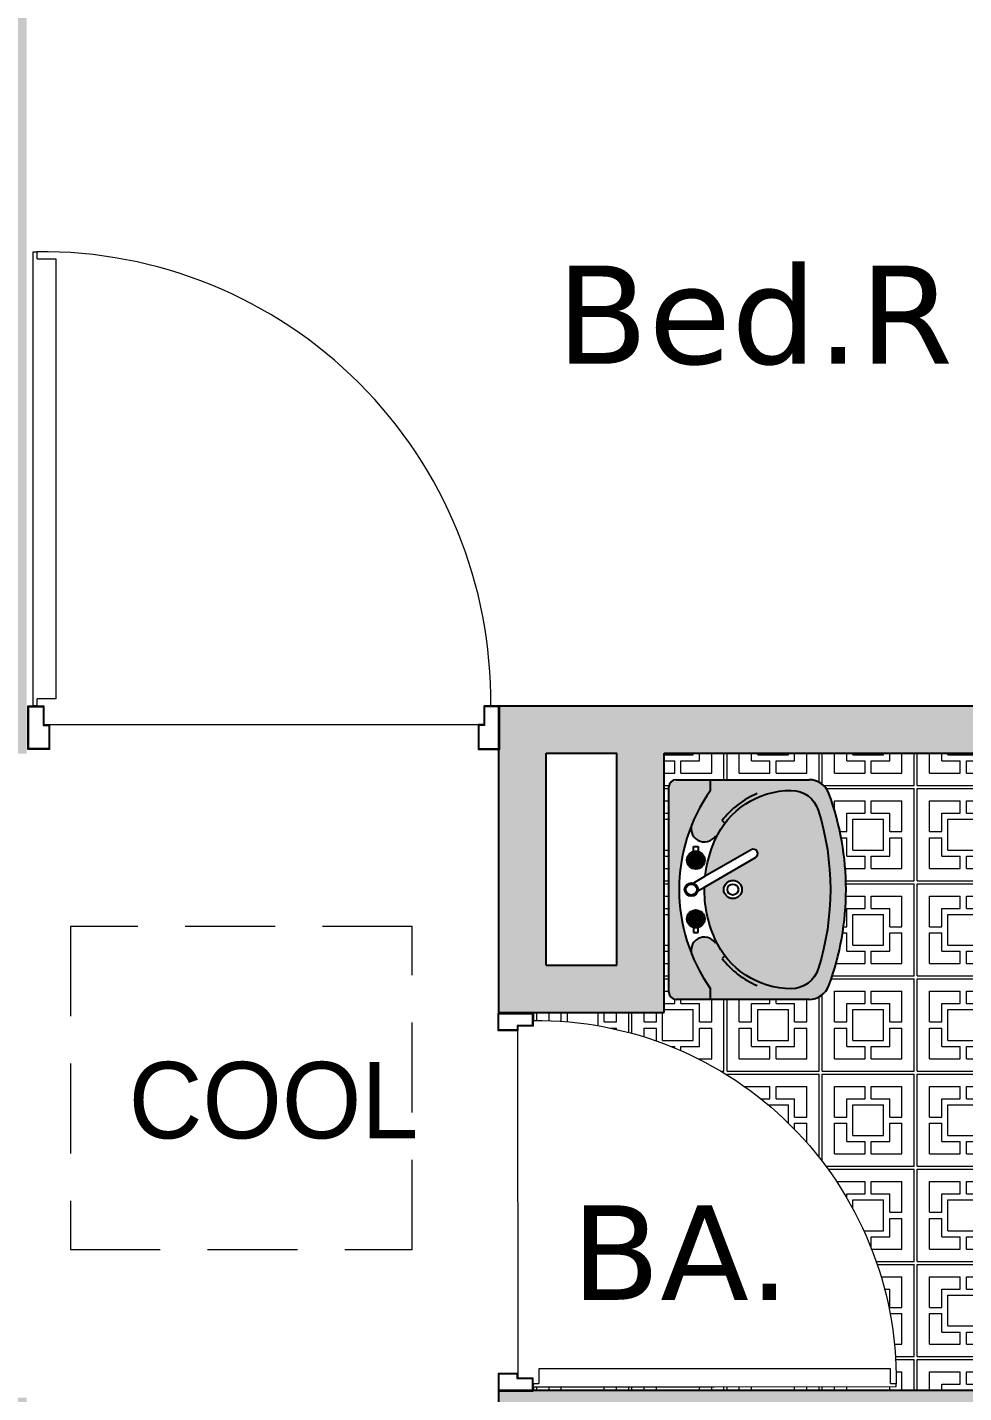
# Model space of a CAD drawing. Header units: inches. Extents: x 37.8 to 126.9, y 5.9 to 51.9.
# Drawn here: x 85.528 to 87.512, y 38.2 to 41.09 of the extents above; entities that cross this region are included whole.
import ezdxf

# ---------------------------------------------------------------- set-up
doc = ezdxf.new("R2010")
doc.units = ezdxf.units.IN
doc.header["$MEASUREMENT"] = 0
doc.linetypes.add('DASHED2', pattern=[9.524999999999995, 6.349999999999998, -3.174999999999998])
doc.layers.add('FUR', color=152, linetype='Continuous')
doc.layers.add('hatch', color=45, linetype='Continuous', lineweight=9)
doc.layers.add('LAYER1', color=8, linetype='Continuous', lineweight=9)
doc.styles.add('87', font='comic.ttf')
doc.styles.add('STYLE7', font='verdana.ttf')

# ---------------------------------------------------------------- blocks, each defined once
blk = doc.blocks.new('DR100K')
at = {"color": 253}
blk.add_line((-0.0481000000000052, -0.054543222929027), (-0.991860101079254, -0.054543222929027), dxfattribs=at)
at = {"color": 253, "linetype": 'Continuous'}
for p, q in [((-0.06143161415036499, -0.5960052134602165), (-0.06143161415036499, -0.1116251629206317)), ((-0.06143161415036499, -0.1116251629206317), (-0.0205043861645606, -0.1116251629206317)), ((-0.0199748370793884, -0.1116251629206317), (-0.0199748370793884, -0.0960000000000037)), ((-0.0199748370793884, -0.0960000000000037), (-0.0119309624678294, -0.0960000000000037)), ((-0.0119309624678294, -0.0960000000000037), (-0.0119309624678294, -0.5960052134602165)), ((-0.06143161415036499, -1.080385263999857), (-0.06143161415036499, -0.5960052134602165)), ((-0.0119309624678294, -0.5960052134602165), (-0.0119309624678294, -1.096010426920486)), ((-0.0205043861645606, -1.080385263999857), (-0.06143161415036499, -1.080385263999857)), ((-0.0199748370794168, -1.096010426920486), (-0.0199748370794168, -1.080385263999857)), ((-0.0119309624678294, -1.096010426920486), (-0.0199748370794168, -1.096010426920486))]:
    blk.add_line(p, q, dxfattribs=at)
for points in [[(-0.991860101079254, -0.054543222929027), (-0.991860101079254, 2.84e-14), (-1.03996010107923, 2.84e-14), (-1.03996010107923, -0.0959999999999752), (-1.004360101079242, -0.0959999999999752), (-1.004360101079242, -0.054543222929027)], [(-0.0481000000000052, -0.054543222929027), (-0.0481000000000052, 0), (0, 0), (0, -0.0960000000000037), (-0.0356000000000165, -0.0960000000000037), (-0.0356000000000165, -0.054543222929027)], [(-0.9938601010792352, -0.0525432229290175), (-0.9938601010792352, -0.0019999999999811), (-1.03796010107922, -0.0019999999999811), (-1.03796010107922, -0.0939999999999941), (-1.006360101079252, -0.0939999999999941), (-1.006360101079252, -0.0525432229290175)], [(-0.0460999999999956, -0.0525432229290459), (-0.0460999999999956, -0.0020000000000096), (-0.0020000000000096, -0.0020000000000096), (-0.0020000000000096, -0.0939999999999941), (-0.03360000000000701, -0.0939999999999941), (-0.03360000000000701, -0.0525432229290459)]]:
    blk.add_lwpolyline(points, close=True, dxfattribs=at)
blk.add_arc((-0.0306138118649244, -0.1066699198974845), 0.9893977090235084, 179.382095569082, 270.6161123031317, dxfattribs=at)
blk = doc.blocks.new('roshoei')
h = blk.add_hatch(color=253)
h.dxf.hatch_style = 1
h.set_gradient(color1=(174, 178, 188), color2=(236, 236, 239), tint=1, name='SPHERICAL')
h.paths.add_polyline_path([(0.3099999999999312, -0.0200000000004366), (0.309999999999917, -0.1173603684847251), (0.2799999999999585, -0.1173603684846967, 0.0542408528960642), (0.1879860274730163, -0.0664426424170017, 0.0353053274642903), (0.1831379238468571, -0.0644404142740029, 0.1955680909954415), (-0.1831379238471697, -0.0644404142741451, 0.0353053274756757), (-0.1879860274748211, -0.0664426424179681, 0.0542408528950272), (-0.2799999999999869, -0.1173603684846967), (-0.3099999999999738, -0.1173603684847251), (-0.3099999999999596, -0.0200000000004366, -0.2914266731264605), (-0.2984554890835227, -0.0018753012620607, -0.0042390793985672), (-0.2981469619992651, -0.0017345405158551, -0.105273442681482), (-0.2900000000000062, 0), (0.2899999999999494, 0, -0.4142152552575133), (0.3099999999996186, -0.0200001155973269, 1.4449608917e-06)])
h = blk.add_hatch(color=253)
h.dxf.hatch_style = 1
h.set_gradient(color1=(174, 178, 188), color2=(236, 236, 239), tint=1, name='INVSPHERICAL')
h.paths.add_polyline_path([(0.3099999999999312, -0.3954269196583482, -0.1189511798868249), (0.3033964893276675, -0.42279140261482, -0.1153640646256316), (0.2857253564613415, -0.4436316798559973, -0.0713494153281219), (0.2707359219287468, -0.4517298640020046, -0.1782923213663644), (-0.2707359219285763, -0.4517298640025446, -0.3142516724202768), (-0.3099999999999596, -0.3954269196588029), (-0.3099999999999596, -0.1173603684847251), (-0.2799999999999869, -0.1173603684846967, -0.0569466848380328), (-0.1831379238492872, -0.0644404142748272, -0.8792300366133057), (-0.1510904276799607, -0.1308805314884012), (-0.1491618106779668, -0.1344434266452197, 0.2850439984523734), (-0.2800000000001148, -0.3453013582057167, 0.3284062332230245), (-0.223760646421141, -0.4216913554667201, 0.1519320086788026), (0.2237606464210557, -0.4216913554667201, 0.3284062332271949), (0.2800000000000864, -0.3453013582045799, 0.2850439984510457), (0.1491618106779384, -0.1344434266452197), (0.1510904276799323, -0.1308805314884012, -0.8792300365937769), (0.1831379238482213, -0.0644404142745145, -0.0569466848384313), (0.2799999999996601, -0.1173603684846967), (0.309999999999917, -0.1173603684847251)])
h = blk.add_hatch(color=253)
h.dxf.hatch_style = 1
h.set_gradient(color1=(174, 178, 188), color2=(236, 236, 239), tint=1, name='INVSPHERICAL')
h.paths.add_polyline_path([(-0.1044548615626013, -0.075815104605681, 1), (-0.0616785238159849, -0.075815104605681, 1)])
h = blk.add_hatch(color=253)
h.dxf.hatch_style = 1
h.set_gradient(color1=(174, 178, 188), color2=(236, 236, 239), tint=1, name='INVSPHERICAL')
h.paths.add_polyline_path([(0.1044548615623455, -0.075815104605681, 1), (0.0616785238157149, -0.075815104605681, 1)])
h = blk.add_hatch(color=253)
h.dxf.hatch_style = 1
h.set_gradient(color1=(174, 178, 188), color2=(236, 236, 239), tint=1, name='SPHERICAL')
edge = h.paths.add_edge_path()
edge.add_arc((0.1011350465279861, -0.2381249592251891), 0.0126418893553129, 210.0000000008548, 390.0000000008548)
edge.add_line((0.1120832438614201, -0.2318040145473788), (0.0372691189063469, -0.1022221710831559))
edge.add_arc((0, -0.4422286221270042), 0.3420429417127162, 65.94062231202241, 83.74461217358521, ccw=False)
edge.add_arc((0.0446723047524245, -0.3453013582057167), 0.2353276952476492, 9.208633855450898e-12, 66.25122521727599, ccw=False)
edge.add_arc((0.2000000000000455, -0.3453013582056883), 0.08000000000002201, 287.2779897952034, 359.9999999999864, ccw=False)
edge.add_arc((1.0516e-12, 0.2976945932293518), 0.7533823531705087, 252.72201020469458, 287.2779897951401, ccw=False)
edge.add_arc((-0.2000000000004718, -0.3453013582053188), 0.0799999999996037, 180.0000000002715, 252.7220102050407, ccw=False)
edge.add_arc((-0.0446723047525524, -0.3453013582056599), 0.2353276952475103, 113.74877478274499, 180.0000000000093, ccw=False)
edge.add_arc((1.421e-13, -0.4422286221273454), 0.3420429417130582, 88.83763061895121, 114.05937768800419, ccw=False)
edge.add_line((0.0069386082958118, -0.1002560652011653), (0.0901866646706679, -0.2444459039029614))
edge.add_line((0.09018666467066802, -0.2444459039029425), (0.0901868491945426, -0.2444459039030183))
edge = h.paths.add_edge_path(flags=16)
edge.add_arc((-1.42e-14, -0.1803191555245576), 0.0255670812976465, 0, 360, ccw=False)
at = {"layer": 'FUR'}
for p, q in [((-0.2899999999999778, 0), (0.2899999999999494, 0)), ((-0.3099999999999596, -0.3954269196583482), (-0.3099999999999596, -0.0200000000004366)), ((0.3099999999999312, -0.0200000000004366), (0.3099999999999312, -0.3954269196583482)), ((-0.1069037335819445, -0.0694941599285812), (-0.1209923607550678, -0.0694941599285812)), ((-0.1209923607550678, -0.0694941599285812), (-0.1209923607550678, -0.0821360492836902)), ((0.0372691189066075, -0.1022221710831843), (0.0181608325722067, -0.0691256539462302)), ((0.1069037335819161, -0.0694941599285812), (0.120992360754812, -0.0694941599285812)), ((0.120992360754812, -0.0694941599285812), (0.120992360754812, -0.0821360492836902)), ((-0.1209923607550678, -0.0821360492836902), (-0.1069037335819445, -0.0821360492836902)), ((-0.0037357466185455, -0.0817675433017939), (0.0069386082959113, -0.1002560652011653)), ((0.120992360754812, -0.0821360492836902), (0.1069037335819161, -0.0821360492836902)), ((-0.3099999999999596, -0.1173603684846967), (-0.2799999999999869, -0.1173603684846967)), ((-0.1872495538386971, -0.1580826299928049), (-0.1947729135377045, -0.1504050865769386)), ((-0.1491618106781658, -0.1344434266447934), (-0.1510904276799607, -0.1308805314884012)), ((0.1491618106781374, -0.1344434266447934), (0.1510904276799323, -0.1308805314884012)), ((0.1872495538386687, -0.1580826299928049), (0.1947729135374487, -0.1504050865769386)), ((0.2799999999999585, -0.1173603684846967), (0.3099999999999312, -0.1173603684846967))]:
    blk.add_line(p, q, dxfattribs=at)
blk.add_lwpolyline([(0.0901868491945379, -0.2444459039030278, 0.9999999999999998), (0.1120832438614201, -0.2318040145473788), (0.0372691189063517, -0.1022221710831843, -0.0778412115464067), (0.1394451489337172, -0.1299011907119336, -0.2974062407498115), (0.2800000000000722, -0.3453013582056883, -0.3284062332248962), (0.2237606464212831, -0.4216913554674023, -0.1519320086789138), (-0.2237606464212689, -0.4216913554667201, -0.3284062332248962), (-0.280000000000058, -0.3453013582056883, -0.2974062407498115), (-0.1394451489338735, -0.1299011907119905, -0.1104970748615106), (0.0069386082958118, -0.1002560652011653), (0.09018666467066802, -0.2444459039029425)], format="xyb", close=True, dxfattribs=at)
for centre, radius in [((-0.083066692689286, -0.075815104605681), 0.0252837787105129), ((-0.083066692689286, -0.075815104605681), 0.0213881688733073), ((-1.42e-14, -0.0629538835628409), 0.0189628340328846), ((-1.42e-14, -0.0629538835628409), 0.0155565304488197), ((0.0830666926890302, -0.075815104605681), 0.0252837787105129), ((0.0830666926890302, -0.075815104605681), 0.0213881688733073), ((-1.42e-14, -0.1803191555245576), 0.0255670812976465), ((-1.42e-14, -0.1803191555245576), 0.0155670812976465)]:
    blk.add_circle(centre, radius, dxfattribs=at)
for centre, radius, start, end in [((-0.2899999999999778, -0.0200000000004366), 0.02, 90, 180), ((-1.42e-14, -0.5147528069564942), 0.4861283268380614, 54.8317368083488, 125.1682631916512), ((0.2899999999999494, -0.0200000000004366), 0.02, 0, 90), ((-0.1714017017225302, -0.0997285678440676), 0.0371886097096166, 303.1046004551388, 116.4842478498696), ((0.1714017017225018, -0.0997285678440676), 0.0371886097096166, 63.51575215013035, 236.8953995448613), ((-0.0531299149875082, -0.338331628375272), 0.2353276952475209, 127.0058706747654, 157.7265623290583), ((0.0531299149874798, -0.338331628375272), 0.2353276952475209, 22.27343767094164, 52.99412932523449), ((-0.2500000000000142, -0.3954269196583482), 0.06, 180, 249.7816531553551), ((0.2499999999999858, -0.3954269196583482), 0.06, 290.2183468446448, 0), ((-1.42e-14, 0.2833823531700545), 0.7833823531704338, 249.7816531553551, 290.2183468446448)]:
    blk.add_arc(centre, radius, start, end, dxfattribs=at)

msp = doc.modelspace()

# ---------------------------------------------------------------- hatches: boundary and pattern name
h = msp.add_hatch(color=5)
h.dxf.hatch_style = 1
h.paths.add_polyline_path([(78.20717819297337, 42.95630079493391), (75.28717819297339, 42.95630079493391), (75.28717819297339, 42.75630079493398), (78.10717819297338, 42.75630079493398), (78.10717827074166, 38.00405461760398), (78.28184977110212, 38.00405461760398), (78.28184977110212, 38.10405461760401), (78.20717826917132, 38.10405461603365)])
h.paths.add_polyline_path([(75.48717819297337, 41.55630079493393), (75.28717819297339, 41.55630079493393), (75.28717819297339, 40.55630079493393), (76.5871781929734, 39.08096190173059), (76.5871781929734, 35.25378889439641), (76.68717819297342, 35.25378889439641), (76.68717819297342, 39.01873379667929), (77.13328824678507, 39.01873379667929), (77.13328825598171, 39.11873379667931), (76.68717819297342, 39.11873379667931), (75.48717819297337, 40.48058508271323)])
h.paths.add_polyline_path([(81.86368095351779, 43.75630079493398), (80.9271781929734, 43.75630079493398), (80.9271781929734, 43.55630079493393), (81.86368095351779, 43.55630079493393)])
h.paths.add_polyline_path([(85.70663505129002, 43.75630079493398), (84.76704461726291, 43.75630079493398), (84.76704461726291, 43.55630079493393), (85.4271781929734, 43.55630079493393), (85.42717819297337, 39.55250028685192), (85.52717819297337, 39.55250028685192), (85.52717819297334, 43.55630079493393), (85.70663505129002, 43.55630079493393)])
h.paths.add_polyline_path([(93.03471499111552, 25.49635072556016), (94.88147388970532, 25.49635072556016), (94.88147388970532, 25.91606865705786), (93.03471499111552, 25.91606865705786)], flags=9)
h.paths.add_polyline_path([(94.43580909372096, 16.59125874485717), (96.29605086672296, 16.59125874485717), (96.29605086672296, 17.03043940301701), (94.43580909372096, 17.03043940301701)], flags=9)
h.paths.add_polyline_path([(95.18641071237633, 23.5855031129159), (93.19945520265853, 23.55176045476431), (93.09822722820374, 23.99022698391759), (95.08518273792154, 24.02396964206919)], flags=9)
h.paths.add_polyline_path([(95.42585407524143, 26.55595276869941), (93.58300634100954, 26.52389724345541), (93.4868397652775, 26.94044044615107), (95.32968749950942, 26.97249597139508)], flags=9)
h.paths.add_polyline_path([(95.52043685212229, 19.26066532994805), (95.40487565226098, 19.26066532994805), (95.40487565226098, 19.44690032146015), (95.52043685212229, 19.44690032146015)], flags=9)
h.paths.add_polyline_path([(95.52043685212229, 19.37025111850058), (95.40487565226098, 19.37025111850058), (95.40487565226098, 19.55648611001267), (95.52043685212229, 19.55648611001267)], flags=9)
h.paths.add_polyline_path([(95.08917596945415, 20.1126573099328), (94.97361476959284, 20.1126573099328), (94.97361476959284, 20.29889230144484), (95.08917596945415, 20.29889230144484)], flags=9)
h.paths.add_polyline_path([(95.08917596945415, 20.22224309848532), (94.97361476959284, 20.22224309848532), (94.97361476959284, 20.40847808999736), (95.08917596945415, 20.40847808999736)], flags=9)
h.paths.add_polyline_path([(95.52147381809326, 26.60072210381442), (95.40591261823195, 26.60072210381442), (95.40591261823195, 26.78695709532646), (95.52147381809326, 26.78695709532646)], flags=9)
h.paths.add_polyline_path([(95.52147381809326, 26.66949870355377), (95.40591261823195, 26.66949870355377), (95.40591261823195, 26.85573369506581), (95.52147381809326, 26.85573369506581)], flags=9)
h.paths.add_polyline_path([(94.93256794675281, 25.50955604943495), (94.81700674689151, 25.50955604943495), (94.81700674689151, 25.69579104094704), (94.93256794675281, 25.69579104094704)], flags=9)
h.paths.add_polyline_path([(94.93256794675281, 25.61914183798747), (94.81700674689151, 25.61914183798747), (94.81700674689151, 25.80537682949956), (94.93256794675281, 25.80537682949956)], flags=9)
h.paths.add_polyline_path([(94.74949426349016, 24.61794460860604), (94.63393306362886, 24.61794460860604), (94.63393306362886, 24.80417960011813), (94.74949426349016, 24.80417960011813)], flags=9)
h.paths.add_polyline_path([(94.74949426349016, 24.72753039715856), (94.63393306362886, 24.72753039715856), (94.63393306362886, 24.91376538867065), (94.74949426349016, 24.91376538867065)], flags=9)
h.paths.add_polyline_path([(95.5686054380304, 23.82463173566471), (95.4530442381691, 23.82463173566471), (95.4530442381691, 24.0108667271768), (95.5686054380304, 24.0108667271768)], flags=9)
h.paths.add_polyline_path([(95.5686054380304, 23.93421752421723), (95.4530442381691, 23.93421752421723), (95.4530442381691, 24.12045251572933), (95.5686054380304, 24.12045251572933)], flags=9)
h.paths.add_polyline_path([(95.22400852374713, 21.21011545691495), (95.10844732388583, 21.21011545691495), (95.10844732388583, 21.39635044842704), (95.22400852374713, 21.39635044842704)], flags=9)
h.paths.add_polyline_path([(95.22400852374713, 21.31970124546747), (95.10844732388583, 21.31970124546747), (95.10844732388583, 21.50593623697957), (95.22400852374713, 21.50593623697957)], flags=9)
h.paths.add_polyline_path([(95.35679516544033, 22.34859306162885), (95.24123396557903, 22.34859306162885), (95.24123396557903, 22.53482805314094), (95.35679516544033, 22.53482805314094)], flags=9)
h.paths.add_polyline_path([(95.35679516544033, 22.45817885018137), (95.24123396557903, 22.45817885018137), (95.24123396557903, 22.64441384169346), (95.35679516544033, 22.64441384169346)], flags=9)
h.paths.add_polyline_path([(95.73090465478674, 47.57487316692938), (92.72750205293804, 47.57487316692938), (92.72750205293804, 47.94970267737104), (95.73090465478674, 47.94970267737104)], flags=9)
h.paths.add_polyline_path([(96.36178674864667, 20.17081841760547), (95.85917922981747, 20.17081841760547), (95.85917922981747, 20.45811572589038), (96.36178674864667, 20.45811572589038)], flags=9)
h.paths.add_polyline_path([(96.36518976163487, 21.24023726248517), (95.86258224280567, 21.24023726248517), (95.86258224280567, 21.52753457077007), (96.36518976163487, 21.52753457077007)], flags=9)
h.paths.add_polyline_path([(96.37294953420249, 22.3983771033336), (95.8703420153733, 22.3983771033336), (95.8703420153733, 22.68567441161851), (96.37294953420249, 22.68567441161851)], flags=9)
h.paths.add_polyline_path([(88.85181165417254, 12.98648244843481), (89.89740554695308, 12.98648244843481), (89.89740554695308, 13.26716014456998), (88.85181165417254, 13.26716014456998)], flags=9)
h.paths.add_polyline_path([(95.85563864832062, 22.38962764237682), (95.29202908609881, 22.38962764237682), (95.29202908609881, 22.67651448549562), (95.85563864832062, 22.67651448549562)], flags=9)
h.paths.add_polyline_path([(96.4404295661974, 17.11746812096523), (94.82282251809744, 17.11746812096523), (94.82282251809744, 17.43592303794573), (96.4404295661974, 17.43592303794573)], flags=9)
h.paths.add_polyline_path([(96.37832402587358, 19.28459344893066), (95.520672001738, 19.28459344893066), (95.520672001738, 19.59585814851989), (96.37832402587358, 19.59585814851989)], flags=9)
h.paths.add_polyline_path([(95.93750974525045, 20.17411701094308), (95.07136533836925, 20.17411701094308), (95.07136533836925, 20.42697298920395), (95.93750974525045, 20.42697298920395)], flags=9)
h.paths.add_polyline_path([(95.70771688320187, 21.23896332736241), (95.19484773522174, 21.23896332736241), (95.19484773522174, 21.52585017048115), (95.70771688320187, 21.52585017048115)], flags=9)
h.paths.add_polyline_path([(96.31448998438236, 23.85164101169984), (95.57923206757303, 23.85164101169984), (95.57923206757303, 24.2059809637711), (96.31448998438236, 24.2059809637711)], flags=9)
h.paths.add_polyline_path([(96.30695145983734, 24.65314313812594), (94.73043496291845, 24.65314313812594), (94.73043496291845, 24.94763066380206), (96.30695145983734, 24.94763066380206)], flags=9)
h.paths.add_polyline_path([(96.49135556286078, 25.56959013978725), (94.87544384598297, 25.56959013978725), (94.87544384598297, 25.89498050267675), (96.49135556286078, 25.89498050267675)], flags=9)
h.paths.add_polyline_path([(96.25319550586318, 26.62130086083864), (95.50720258819797, 26.62130086083864), (95.50720258819797, 26.93376392999308), (96.25319550586318, 26.93376392999308)], flags=9)
h.paths.add_polyline_path([(71.81087484430819, 34.90000076331889), (71.81087484430819, 35.79902673734479), (71.18262809106145, 35.79902673734479), (71.18262809106145, 34.90000076331889)], flags=9)
h.paths.add_polyline_path([(71.81087484430796, 38.98182967523032), (71.81087484430796, 39.88085564925633), (71.18262809106122, 39.88085564925633), (71.18262809106122, 38.98182967523032)], flags=9)
h.paths.add_polyline_path([(87.20094442673951, 44.11232076284519), (88.09997040076547, 44.11232076284519), (88.09997040076547, 44.74056751609193), (87.20094442673951, 44.74056751609193)], flags=9)
h.paths.add_polyline_path([(85.75293728388237, 44.11534024336471), (86.65196325790833, 44.11534024336471), (86.65196325790833, 44.7435869966114), (85.75293728388237, 44.7435869966114)], flags=9)
h.paths.add_polyline_path([(84.00688598518119, 44.11534024336466), (84.90591195920715, 44.11534024336466), (84.90591195920715, 44.7435869966114), (84.00688598518119, 44.7435869966114)], flags=9)
h.paths.add_polyline_path([(82.03284767349285, 44.11534024336471), (82.93187364751881, 44.11534024336471), (82.93187364751881, 44.7435869966114), (82.03284767349285, 44.7435869966114)], flags=9)
h.paths.add_polyline_path([(80.84898403712924, 44.11534024336471), (81.7480100111552, 44.11534024336471), (81.7480100111552, 44.7435869966114), (80.84898403712924, 44.7435869966114)], flags=9)
h.paths.add_polyline_path([(79.36980806310328, 44.1153402433646), (80.26883403712924, 44.1153402433646), (80.26883403712924, 44.74358699661134), (79.36980806310328, 44.74358699661134)], flags=9)
h.paths.add_polyline_path([(78.15591195920712, 43.74507979197342), (79.05493793323308, 43.74507979197342), (79.05493793323308, 44.37332654522017), (78.15591195920712, 44.37332654522017)], flags=9)
h.paths.add_polyline_path([(77.7989840371292, 44.1108966928448), (78.69801001115516, 44.1108966928448), (78.69801001115516, 44.7391434460916), (77.7989840371292, 44.7391434460916)], flags=9)
h.paths.add_polyline_path([(75.40156130985656, 44.1108966928448), (76.30058728388252, 44.1108966928448), (76.30058728388252, 44.73914344609155), (75.40156130985656, 44.73914344609155)], flags=9)
h.paths.add_polyline_path([(70.2722718476983, 20.68710249885562), (70.89784085179107, 20.68710249885562), (70.89784085179107, 21.11596711004258), (70.2722718476983, 21.11596711004258)], flags=9)
h.paths.add_polyline_path([(70.27462928289611, 21.89417480444907), (70.79930006052231, 21.89417480444907), (70.79930006052231, 22.30889480444905), (70.27462928289611, 22.30889480444905)], flags=9)
h.paths.add_polyline_path([(70.27462928289611, 29.04363241604587), (70.83126688180471, 29.04363241604587), (70.83126688180471, 29.45835241604586), (70.27462928289611, 29.45835241604586)], flags=9)
h.paths.add_polyline_path([(70.27462928289611, 33.3425052923147), (70.86351659531084, 33.3425052923147), (70.86351659531084, 33.75722529231469), (70.27462928289611, 33.75722529231469)], flags=9)
h.paths.add_polyline_path([(70.2722718476983, 34.33543298672124), (70.86587403050865, 34.33543298672124), (70.86587403050865, 34.76429759790814), (70.2722718476983, 34.76429759790814)], flags=9)
h.paths.add_polyline_path([(70.27462928289611, 35.84250529231487), (70.86351659531084, 35.84250529231487), (70.86351659531084, 36.25722529231486), (70.27462928289611, 36.25722529231486)], flags=9)
h.paths.add_polyline_path([(70.27462928289611, 42.49447480444924), (70.86521394865326, 42.49447480444924), (70.86521394865326, 42.90919480444923), (70.27462928289611, 42.90919480444923)], flags=9)
h.paths.add_polyline_path([(88.05217290535293, 45.32065361197535), (88.96798933100095, 45.32065361197535), (88.96798933100095, 45.74951822316224), (88.05217290535293, 45.74951822316224)], flags=9)
h.paths.add_polyline_path([(86.58351873872189, 45.32065361197535), (87.11290438674374, 45.32065361197535), (87.11290438674374, 45.74951822316224), (86.58351873872189, 45.74951822316224)], flags=9)
h.paths.add_polyline_path([(85.4235187387221, 45.32065361197535), (85.95290438674394, 45.32065361197535), (85.95290438674394, 45.74951822316224), (85.4235187387221, 45.74951822316224)], flags=9)
h.paths.add_polyline_path([(83.08617617391991, 45.3277259175688), (83.61084695154611, 45.3277259175688), (83.61084695154611, 45.74244591756879), (83.08617617391991, 45.74244591756879)], flags=9)
h.paths.add_polyline_path([(81.48381873872208, 45.32065361197535), (82.01320438674392, 45.32065361197535), (82.01320438674392, 45.74951822316224), (81.48381873872208, 45.74951822316224)], flags=9)
h.paths.add_polyline_path([(80.70499745632102, 45.32183232957426), (81.23202566914506, 45.32183232957426), (81.23202566914506, 45.74362463516771), (80.70499745632102, 45.74362463516771)], flags=9)
h.paths.add_polyline_path([(79.05841651903827, 45.32654719996988), (79.58544473186231, 45.32654719996988), (79.58544473186231, 45.74833950556332), (79.05841651903827, 45.74833950556332)], flags=9)
h.paths.add_polyline_path([(78.28381873872209, 45.32065361197535), (78.81320438674393, 45.32065361197535), (78.81320438674393, 45.74951822316224), (78.28381873872209, 45.74951822316224)], flags=9)
h.paths.add_polyline_path([(77.26854406069148, 45.32654719996988), (77.79557227351552, 45.32654719996988), (77.79557227351552, 45.74833950556332), (77.26854406069148, 45.74833950556332)], flags=9)
h.paths.add_polyline_path([(73.48469745632102, 45.32654719996988), (74.01172566914505, 45.32654719996988), (74.01172566914505, 45.74833950556332), (73.48469745632102, 45.74833950556332)], flags=9)
h.paths.add_polyline_path([(76.76792197694226, 39.7437195277537), (76.05295700241405, 40.56832796635929), (75.90089029612272, 40.43648069958381), (76.61585527065094, 39.61187226097822)], flags=25)
h.paths.add_polyline_path([(86.00144665177163, 35.98306541168559), (86.00144665177163, 37.07446542626396), (85.800180696085, 37.07446542626396), (85.800180696085, 35.98306541168559)], flags=9)
h.paths.add_polyline_path([(86.00144665177163, 41.25571558260846), (86.00144665177163, 42.34711559718683), (85.800180696085, 42.34711559718683), (85.800180696085, 41.25571558260846)], flags=9)
h.paths.add_polyline_path([(80.6413968990245, 38.06399391501067), (80.6413968990245, 39.15539392958898), (80.44013094333786, 39.15539392958898), (80.44013094333786, 38.06399391501067)], flags=9)
h.paths.add_polyline_path([(76.3013968990245, 36.1328857176613), (76.3013968990245, 37.22428573223966), (76.10013094333786, 37.22428573223966), (76.10013094333786, 36.1328857176613)], flags=25)
h.paths.add_polyline_path([(85.1413968990245, 40.1411857199176), (85.1413968990245, 41.23258573449597), (84.94013094333786, 41.23258573449597), (84.94013094333786, 40.1411857199176)], flags=25)
h.paths.add_polyline_path([(89.56229905075557, 31.82906053519356), (89.56229905075557, 32.94198261311563), (88.93405229750883, 32.94198261311563), (88.93405229750883, 31.82906053519356)], flags=9)
h.paths.add_polyline_path([(89.5592795702363, 42.90678780792088), (89.5592795702363, 43.80581378194678), (88.93103281698956, 43.80581378194678), (88.93103281698956, 42.90678780792088)], flags=9)
h.paths.add_polyline_path([(72.42796726884757, 30.46207440964703), (72.2758243541397, 30.46207440964703), (72.2758243541397, 29.9436744096471), (72.42796726884757, 29.9436744096471)], flags=9)
h.paths.add_polyline_path([(89.91754396639212, 30.28687708313744), (89.76540105168425, 30.28687708313744), (89.76540105168425, 29.76847708313745), (89.91754396639212, 29.76847708313745)], flags=9)
h.paths.add_polyline_path([(87.14244718638744, 31.40817786331435), (88.09644315683741, 31.40817786331435), (88.09644315683741, 31.72066946841848), (87.14244718638744, 31.72066946841848)], flags=9)
h.paths.add_polyline_path([(87.3066920504697, 31.9999469738964), (88.20762959244419, 31.9999469738964), (88.20762959244419, 32.32493824320467), (87.3066920504697, 32.32493824320467)], flags=9)
h.paths.add_polyline_path([(84.23807478421907, 13.60317064274672), (91.98706739671067, 13.60317064274672), (91.98706739671067, 14.38439965550687), (84.23807478421907, 14.38439965550687)], flags=9)
h.paths.add_polyline_path([(86.79770959900085, 16.32148877062077), (86.68620263371315, 16.32148877062077), (86.68620263371315, 16.43299573590845), (86.79770959900085, 16.43299573590845)], flags=9)
h.paths.add_polyline_path([(86.7794295424246, 17.21057333215636), (86.66792257713689, 17.21057333215636), (86.66792257713689, 17.32208029744403), (86.7794295424246, 17.32208029744403)], flags=9)
h.paths.add_polyline_path([(85.64553472966159, 17.0036902570874), (71.48305994535738, 17.0036902570874), (71.48305994535738, 17.86156953353186), (85.64553472966159, 17.86156953353186)], flags=9)
h.paths.add_polyline_path([(86.2120568485189, 16.97615309830861), (85.17106177022052, 16.97615309830861), (85.17106177022052, 17.79439033158191), (86.2120568485189, 17.79439033158191)], flags=9)
h.paths.add_polyline_path([(86.26788173854135, 15.9853243695289), (70.15355215752263, 15.9853243695289), (70.15355215752263, 16.74548140001652), (86.26788173854135, 16.74548140001652)], flags=9)
h.paths.add_polyline_path([(76.85061423884872, 42.90789301914488), (78.0867441441261, 42.90789301914488), (78.0867441441261, 43.3333158878864), (76.85061423884872, 43.3333158878864)], flags=9)
h.paths.add_polyline_path([(79.55619171108475, 43.52895665021266), (79.55619171108475, 42.29282674493528), (79.98161457982627, 42.29282674493528), (79.98161457982627, 43.52895665021266)], flags=9)
h.paths.add_polyline_path([(86.52487735614011, 21.78136693707133), (86.52487735614011, 20.54523703179395), (86.95030022488163, 20.54523703179395), (86.95030022488163, 21.78136693707133)], flags=9)
h.paths.add_polyline_path([(81.16769930366067, 32.22871734653161), (82.29657774556799, 32.22871734653161), (82.29657774556799, 32.54120895163574), (81.16769930366067, 32.54120895163574)], flags=9)
h.paths.add_polyline_path([(81.33254585305409, 32.74007949364376), (82.28647466433682, 32.74007949364376), (82.28647466433682, 33.05236962124617), (81.33254585305409, 33.05236962124617)], flags=9)
h.paths.add_polyline_path([(79.66191106949731, 32.22875092611527), (80.61583988078004, 32.22875092611527), (80.61583988078004, 32.54104105371768), (79.66191106949731, 32.54104105371768)], flags=9)
h.paths.add_polyline_path([(90.09558940800704, 38.6148811855697), (90.09558940800704, 38.93634713876357), (89.90614753692691, 38.93634713876357), (89.90614753692691, 38.6148811855697)], flags=9)
h.paths.add_polyline_path([(90.1317465224561, 36.76058677081154), (90.1317465224561, 38.63875825266082), (89.94058580095785, 38.63875825266082), (89.94058580095785, 36.76058677081154)], flags=9)
h.paths.add_polyline_path([(72.30820884901985, 38.6148811855697), (72.30820884901985, 38.93634713876357), (72.11876697793971, 38.93634713876357), (72.11876697793971, 38.6148811855697)], flags=9)
h.paths.add_polyline_path([(72.27377058498891, 36.76058677081154), (72.27377058498891, 38.63875825266082), (72.08260986349066, 38.63875825266082), (72.08260986349066, 36.76058677081154)], flags=9)
h.paths.add_polyline_path([(82.30906822889489, 30.12173634729284), (83.10564311136636, 30.12173634729284), (83.10564311136636, 30.55605468174555), (82.30906822889489, 30.55605468174555)], flags=9)
h.paths.add_polyline_path([(79.99955442153342, 42.47855232648773), (80.50370826768727, 42.47855232648773), (80.50370826768727, 42.96316771110311), (79.99955442153342, 42.96316771110311)], flags=9)
h.paths.add_polyline_path([(87.24622106457755, 21.12366371577185), (87.75037491073141, 21.12366371577185), (87.75037491073141, 21.60827910038724), (87.24622106457755, 21.60827910038724)], flags=9)
h.paths.add_polyline_path([(74.055203899335, 41.38517565601968), (74.55935774548885, 41.38517565601968), (74.55935774548885, 41.86979104063506), (74.055203899335, 41.86979104063506)], flags=9)
h.paths.add_polyline_path([(83.37812529601231, 35.26788878752667), (84.05408231414529, 35.2678887875294), (84.0540823141441, 35.56788878752936), (83.37812529601112, 35.56788878752663)], flags=9)
h.paths.add_polyline_path([(75.33452467587611, 30.30893739618604), (76.01048169400909, 30.30893739618877), (76.0104816940079, 30.60893739618872), (75.33452467587492, 30.60893739618599)], flags=9)
h.paths.add_polyline_path([(82.02852680147979, 27.88906949142246), (82.70448381961276, 27.88906949142519), (82.70448381961157, 28.18906949142514), (82.02852680147859, 28.18906949142242)], flags=9)
h.paths.add_polyline_path([(80.27729613341648, 29.69868331392423), (80.9450597331479, 29.69868331392151), (80.94505973314915, 30.00956309901223), (80.27729613341779, 30.0095630990149)], flags=9)
h.paths.add_polyline_path([(80.36394866079826, 34.19868153706319), (81.03171226052967, 34.19868153706047), (81.03171226053092, 34.50956132215119), (80.36394866079957, 34.50956132215386)], flags=9)
h.paths.add_polyline_path([(76.19009030880432, 33.10167948857362), (76.85785390853567, 33.10167948857089), (76.85785390853692, 33.41255927366161), (76.19009030880557, 33.41255927366429)], flags=9)
h.paths.add_polyline_path([(86.63071461180905, 38.3461693492924), (87.20741038078151, 38.34616934929467), (87.20741038078032, 38.64616934929462), (86.63071461180786, 38.64616934929235)], flags=9)
h.paths.add_polyline_path([(85.69578887521882, 25.95154855042405), (86.27248464419128, 25.95154855042632), (86.27248464419009, 26.25154855042628), (85.69578887521763, 26.251548550424)], flags=9)
h.paths.add_polyline_path([(73.76388448580266, 33.10659579516029), (74.34058025477512, 33.10659579516256), (74.34058025477393, 33.40659579516252), (73.76388448580147, 33.40659579516024)], flags=9)
h.paths.add_polyline_path([(78.31458129623596, 35.7941898024775), (78.89127706520841, 35.79418980247978), (78.89127706520722, 36.09418980247973), (78.31458129623476, 36.09418980247746)], flags=9)
h.paths.add_polyline_path([(85.82192099444663, 23.46692654430798), (86.78166847597785, 23.46692654430798), (86.78166847597785, 23.7994611312791), (85.82192099444663, 23.7994611312791)], flags=9)
h.paths.add_polyline_path([(86.87178213643736, 27.29991557302277), (87.83152961796858, 27.29991557302277), (87.83152961796858, 27.63245015999389), (86.87178213643736, 27.63245015999389)], flags=9)
h.paths.add_polyline_path([(75.00422057563495, 38.11882037486852), (75.96396805716617, 38.11882037486852), (75.96396805716617, 38.45135496183964), (75.00422057563495, 38.45135496183964)], flags=9)
h.paths.add_polyline_path([(87.1887187235258, 37.24176712781572), (88.14846620505702, 37.24176712781572), (88.14846620505702, 37.57430171478684), (87.1887187235258, 37.57430171478684)], flags=9)
h.paths.add_polyline_path([(86.59253613071203, 40.31823182558038), (87.55228361224326, 40.31823182558038), (87.55228361224326, 40.6507664125515), (86.59253613071203, 40.6507664125515)], flags=9)
h.paths.add_polyline_path([(78.92554813083441, 38.91258038712944), (79.88529561236564, 38.91258038712944), (79.88529561236564, 39.24511497410056), (78.92554813083441, 39.24511497410056)], flags=9)
h.paths.add_polyline_path([(75.6881120395631, 41.2884761270259), (76.64785952109432, 41.2884761270259), (76.64785952109432, 41.62101071399702), (75.6881120395631, 41.62101071399702)], flags=25)
h = msp.add_hatch(color=5)
h.dxf.hatch_style = 1
h.paths.add_polyline_path([(73.68717819297339, 43.75630079493398), (73.4871781929734, 43.75630079493398), (73.4871781929734, 20.75630079493392), (74.62447685157892, 20.75630079493392), (74.62447685157892, 20.95630079493391), (73.68717819297339, 20.95630079493391), (73.68717819297339, 32.05378889439642), (75.20225381504883, 32.05378889439648), (75.2022538150488, 31.55378889439636), (75.63166121359293, 31.55378889439648), (75.63166121359293, 32.05378889439648), (76.98717819297343, 32.05378889439648), (76.98717819297343, 32.75378889439641), (76.88717819297344, 32.75378889439635), (76.88717819297341, 32.15378889439638), (75.4871781929734, 32.15378889439638), (75.48717819297343, 33.55378889439636), (76.98717819297343, 33.55378889439636), (76.98717819297343, 34.25378889439641), (76.88717819297341, 34.25378889439641), (76.59680568586518, 34.25378927514363), (76.59680568586518, 34.15378889439644), (76.88717819297341, 34.15378889439644), (76.88717819297341, 33.65378889439644), (74.4870394658559, 33.65380457058593), (74.4870394658559, 33.55380457058591), (75.38717819297341, 33.55378889439636), (75.38717819297341, 32.15378889439638), (73.68717819297339, 32.15378889439638)])
h.paths.add_polyline_path([(75.2772538150488, 32.05378889439648), (75.55666121359295, 32.05378889439648), (75.55666121359297, 31.87878889439641), (75.27725381504877, 31.87878889439641)], flags=16)
h.paths.add_polyline_path([(75.27725381504877, 31.82878889439645), (75.55666121359297, 31.82878889439645), (75.55666121359295, 31.62878889439641), (75.2772538150488, 31.62878889439641)], flags=16)
h.paths.add_polyline_path([(79.08717819297345, 32.1054584065305), (78.88717819297341, 32.1054584065305), (78.88717819297341, 20.95630079493391), (77.52784051532404, 20.95630079493391), (77.52784051532404, 20.75630079493392), (77.96891627413521, 20.75630079493386), (77.96891627413521, 20.61630079493399), (80.4749727389632, 20.61630079493376), (80.4749727389632, 20.75630079493398), (79.0871781929734, 20.75630079493398)])
h.paths.add_polyline_path([(86.57882149293513, 21.95630079493402), (86.37882149293515, 21.95630079493397), (86.37882149293515, 20.75630079493392), (84.52717819297337, 20.75630079493392), (84.52717819297337, 25.20630079493391), (84.42717819297337, 25.20630079493391), (84.42717819297334, 20.61630079493393), (86.57882149293513, 20.61630079493393)])
h.paths.add_polyline_path([(88.72717819297338, 29.39545840653047), (88.52717819297337, 29.39545840653052), (88.52717819297337, 25.45630079493391), (87.42717819297337, 25.45630079493391), (87.4271781929734, 26.50545840653054), (85.52717819297342, 26.50545840653048), (85.52717819297342, 26.40545840653057), (87.3271781929734, 26.40545840653057), (87.32717819297335, 25.05630079493388), (85.62717819297339, 25.05630079493393), (85.62717819297339, 25.60545840653062), (85.5271781929734, 25.60545840653056), (85.5271781929734, 24.95630079493391), (88.52717819297337, 24.95630079493391), (88.52717819297337, 22.88769061313475), (88.5271781929734, 20.61630079493399), (88.52882149293512, 20.61630079493399), (88.72717819297335, 20.61630079493393)])
h.paths.add_polyline_path([(88.52717819297337, 25.356300794934), (88.52717819297337, 25.05630079493388), (87.42717819297337, 25.05630079493388), (87.42717819297337, 25.35630079493389)], flags=16)
h.paths.add_polyline_path([(86.78717819297339, 33.60463128279959), (84.48033725340758, 33.60463128279959), (84.48033725340758, 33.60050334396148), (83.71110648417661, 33.60050334396148), (82.32717819297346, 33.60463128279947), (82.32717819297335, 33.40463128279954), (82.32717819297335, 33.30545840653032), (82.52717819297334, 33.30545840653032), (82.52717819297334, 33.40463128279954), (86.5871781929734, 33.40463128279977), (86.58717819297343, 29.50545840653054), (83.4871781929734, 29.50545840653059), (83.4871781929734, 31.6054584065305), (83.28717819297344, 31.6054584065305), (83.07894586949044, 31.6054584065305), (83.07894586949044, 31.40545840653057), (83.28717819297341, 31.40545840653057), (83.28717819297344, 29.50545840653059), (81.88717819297338, 29.50545840653054), (81.88717819297338, 31.40545840653051), (82.10808345542759, 31.40545840653046), (82.10808345542759, 31.6054584065305), (81.88717819297338, 31.6054584065305), (80.28717819297341, 31.6054584065305), (80.28717819297339, 30.30545840653055), (80.38717819297338, 30.30545840653055), (80.38717819297338, 31.40545840653046), (81.68717819297336, 31.40545840653046), (81.68717819297336, 29.50545840653054), (80.28717819297344, 29.50545840653048), (80.28717819297344, 29.40545840653046), (80.28717819297344, 28.81851437019635), (80.28717819297344, 28.4349992889445), (80.68717819297342, 28.4349992889445), (80.68717819297342, 29.40545840653057), (81.48747819297338, 29.40545840653057), (81.48747819297338, 29.30560840653062), (84.42717819297337, 29.30545840653055), (84.42717819297334, 27.30545840653055), (84.02717819297337, 27.30545840653055), (84.02717819297337, 26.80545840653055), (84.42717819297334, 26.80545840653055), (84.42717819297337, 26.40545840653057), (84.52717819297337, 26.40545840653057), (84.52717819297337, 29.30545840653055), (86.78717819297341, 29.3054584065306)])
h.paths.add_polyline_path([(84.42717819297334, 27.20545840653052), (84.42717819297334, 26.90545840653057), (84.12717819297336, 26.90545840653057), (84.12717819297336, 27.20545840653052)], flags=16)
h.paths.add_polyline_path([(80.58717819297343, 29.40545840653057), (80.58717819297343, 28.53499928894452), (80.38717819297347, 28.53499928894452), (80.38717819297335, 29.40545840653046)], flags=16)
h.paths.add_polyline_path([(86.78717819297339, 35.50463128279968), (85.52717819297334, 35.50463128279974), (85.52717819297337, 38.18924557511589), (85.42717819297337, 38.18924557511589), (85.42717819297337, 36.90463128279977), (84.86969464075025, 36.90463128279971), (84.86969464075031, 36.40463128279971), (85.42717819297337, 36.40463128279971), (85.42717819297337, 33.60463128279959), (85.62717819297333, 33.60463128279959), (85.6271781929733, 35.30463128279975), (86.78717819297339, 35.30463128279975)])
h.paths.add_polyline_path([(85.4271781929734, 36.50463128279968), (85.24843641686186, 36.50463128279968), (85.24843641686184, 36.80463128279975), (85.42717819297337, 36.80463128279975)], flags=16)
h.paths.add_polyline_path([(85.14843641686187, 36.50463128279968), (84.9696946407503, 36.50463128279968), (84.96969464075025, 36.80463128279975), (85.14843641686181, 36.80463128279975)], flags=16)
h.paths.add_polyline_path([(81.12717819297339, 41.85630079493366), (79.61717819297337, 41.85630079493389), (79.6171781929734, 43.75630079493398), (79.41717819297341, 43.75630079493398), (79.41717819297341, 41.65630079494845), (79.87188870731418, 41.65630079491929), (80.92717819297334, 41.65630079494737), (80.92717819297334, 39.62769061312828), (80.92717819297334, 39.58769061312013), (80.92717819297337, 36.40422692306744), (78.28717819297333, 36.40422692306767), (78.28717819297336, 37.00422692306769), (78.18717819297339, 37.00422692306769), (78.18717819297339, 36.30422692306765), (80.62717819297339, 36.30422692306753), (80.62717819297325, 34.90545840653023), (78.28717819297333, 34.90545840653051), (78.28717819297336, 35.50422692306769), (78.18717819297339, 35.50422692306769), (78.18717819297342, 34.70545840653041), (78.68717819297345, 34.70545840653041), (78.68717819297336, 33.30545840653043), (81.12717819297339, 33.30545840653032), (81.12717819297339, 33.90545840653029), (81.02717819297348, 33.90545840653029), (81.02717819297345, 33.50545840653031), (78.88717819297332, 33.50545840653048), (78.88717819297335, 34.70545840653041), (81.12717819297339, 34.7054584065303), (81.12717819297339, 34.90545840653023), (81.12717819297333, 35.61250434826913), (80.72747213194191, 35.61250434826918), (80.72747213194197, 36.31188860653783), (81.12717819297339, 36.31188860653783)])
h.paths.add_polyline_path([(81.02717819297331, 35.51250434826916), (81.02717819297325, 34.90737523597501), (80.72747213194182, 34.91312009000059), (80.72747213194191, 35.51250434826922)], flags=16)
h.paths.add_polyline_path([(88.72717819297335, 43.75630079493398), (87.17776046651721, 43.75630079493398), (87.17776046651721, 43.55630079493842), (87.47188870731412, 43.55630079491961), (88.52717819297328, 43.55630079494763), (88.52717819297328, 41.5276906131286), (88.52717819297328, 41.48769061312045), (88.52717819297337, 39.65378889439638), (86.52717819297334, 39.65378889439638), (86.52717819297331, 39.00463128279979), (86.87717819297328, 39.00463128279991), (86.87717819297325, 39.55378889439636), (88.52717819297334, 39.55378889439642), (88.52717819297334, 38.20463128279972), (86.52717819297334, 38.20463128279972), (86.52717819297334, 38.10463128279976), (88.52717819297334, 38.10463128279976), (88.52717819297337, 35.3970630460628), (88.72717819297335, 35.39706304606285)])
h.paths.add_polyline_path([(86.77717819297328, 39.10463128279982), (86.6271781929733, 39.10463128279982), (86.62717819297328, 39.55378889439636), (86.77717819297325, 39.55378889439636)], flags=16)
at = {"layer": 'hatch', "true_color": 0x7aafdf}
h = msp.add_hatch(dxfattribs=at)
h.set_pattern_fill('AR-TILE03', color=143, scale=0.013, pattern_type=2)
h.set_pattern_definition([(0, (-121.9453534005416, 254.6869427156709), (0, 0.2015), [0.195, -0.0065]), (90, (-121.9453534005416, 254.6869427156709), (-0.2015, 1.233831650140958e-17), [0.195, -0.0065]), (0, (-121.9453534005416, 254.8819427156708), (0, 0.2015), [0.195, -0.0065]), (90, (-121.7503534005416, 254.6869427156709), (-0.2015, 1.233831650140958e-17), [0.195, -0.0065]), (0, (-121.9193534005416, 254.7129427156709), (0, 0.2015), [0.065, -0.013, 0.065, -0.0585]), (90, (-121.9193534005416, 254.7129427156709), (-0.2015, 1.233831650140958e-17), [0.065, -0.013, 0.065, -0.0585]), (0, (-121.9193534005416, 254.8559427156708), (0, 0.2015), [0.065, -0.013, 0.065, -0.0585]), (90, (-121.7763534005416, 254.7129427156709), (-0.2015, 1.233831650140958e-17), [0.065, -0.013, 0.065, -0.0585]), (0, (-121.8803534005416, 254.7519427156709), (0, 0.2015), [0.065, -0.1365]), (90, (-121.8803534005416, 254.7519427156709), (-0.2015, 1.233831650140958e-17), [0.065, -0.1365]), (0, (-121.8803534005416, 254.8169427156708), (0, 0.2015), [0.065, -0.1365]), (90, (-121.8153534005416, 254.7519427156709), (-0.2015, 1.233831650140958e-17), [0.065, -0.1365]), (90, (-121.8543534005416, 254.7129427156709), (-0.2015, 1.233831650140958e-17), [0.026, -0.091, 0.026, -0.0585]), (90, (-121.8413534005416, 254.7129427156709), (-0.2015, 1.233831650140958e-17), [0.026, -0.091, 0.026, -0.0585]), (0, (-121.9193534005416, 254.7779427156709), (0, 0.2015), [0.026, -0.091, 0.026, -0.0585]), (0, (-121.9193534005416, 254.7909427156708), (0, 0.2015), [0.026, -0.091, 0.026, -0.0585]), (0, (-121.8933534005415, 254.7389427156709), (0, 0.2015), [0.039, -0.013, 0.039, -0.1105]), (0, (-121.8933534005415, 254.8299427156709), (0, 0.2015), [0.039, -0.013, 0.039, -0.1105]), (90, (-121.8933534005415, 254.7389427156709), (-0.2015, 1.233831650140958e-17), [0.039, -0.013, 0.039, -0.1105]), (90, (-121.8023534005416, 254.7389427156709), (-0.2015, 1.233831650140958e-17), [0.039, -0.013, 0.039, -0.1105])])
h.paths.add_polyline_path([(88.52717819297334, 39.55378889439642), (86.87717819297325, 39.55378889439636), (86.87717819297328, 39.00463128279991), (86.59941353745353, 39.00463128279979), (86.59941487352648, 38.98757356990963, -0.4205359574001414), (87.36861085136033, 38.21852213485467), (87.36861133594886, 38.21233536794195), (86.98404346799009, 38.21230524604165), (86.59947560003135, 38.21227512414136), (86.5994761987476, 38.20463128279972), (88.52717819297334, 38.20463128279972), (88.52717819297345, 38.34020781092103, -0.4142135623732138), (88.48744028967027, 38.30046990761788), (88.41710458500205, 38.30046990761794, -0.4142135623736612), (88.37736668169885, 38.34020781092109), (88.37736668169885, 38.34471219342858), (88.25790131520964, 38.35664653426387), (88.24603199780321, 38.35030123836016, -0.250522252171144), (88.02777278610833, 38.35030123836022, -0.5993317963977235), (88.02777278610833, 38.60033212594352, -0.2505222521712515), (88.2460319978033, 38.60033212594352), (88.25790131520972, 38.59398683003981), (88.37736668169916, 38.60592117087505), (88.37736668169893, 38.61042555338248, -0.4142135623731199), (88.41710458500211, 38.65016345668563), (88.48744028967042, 38.65016345668563, -0.4142135623728586), (88.52717819297354, 38.61042555338248)])
h.paths.add_polyline_path([(87.18393494928318, 39.03240282331355), (86.90236475953975, 39.0324028233136, -0.4142135623730647), (86.88736475953976, 39.04740282331359), (86.88736475953976, 39.48240282331354, -0.4142135623733248), (86.90236475953975, 39.49740282331352), (87.18393494928318, 39.49740282331358, -0.3142516724206124), (87.22616215754121, 39.46795476476025, -0.1782923213664916), (87.22616215754093, 39.06185088186699, -0.3142516724193457)], flags=16)
h.paths.add_polyline_path([(87.14634077819332, 39.05490282331353, -0.285043998451759), (86.98819732952327, 39.15303146530506), (86.98552515815575, 39.1515850025536, 0.879230036587826), (86.93569507024498, 39.12754938042828, 0.002697499807892655), (86.937196741353, 39.12391330270715, -0.03530532748011922), (86.93569507024498, 39.12754938042833, -0.1955680909953929), (86.93569507024498, 39.40225626619879, -0.0353053274799342), (86.937196741353, 39.40589234391997, 0.002697499807911565), (86.93569507024498, 39.40225626619885, 0.8792300365876503), (86.98552515815575, 39.37822064407352), (86.98819732952327, 39.37677418132206, -0.2850439984520571), (87.14634077819363, 39.47490282331366, -0.3284062332255135), (87.20363327614001, 39.43272330812944, -0.1519320086790611), (87.20363327613936, 39.09708233849723, -0.3284062332248091)], flags=0)
h.paths.add_polyline_path([(87.9476216546226, 39.27727815767965), (87.94762165462265, 39.4939567272901), (87.88934033724058, 39.4939567272901), (87.89414033724125, 39.46995672729101), (87.85414033724183, 39.46995672729101), (87.86214033724056, 39.50995672729188), (87.88614033723965, 39.50995672729188), (87.94762165462265, 39.50995672729188), (87.94762165462265, 39.51818327794753), (87.97162165462171, 39.51818327794753), (87.97162165462171, 39.50995672729188), (88.03310297200181, 39.50995672729188), (88.05710297200525, 39.50995672729182), (88.06510297200248, 39.46995672729095), (88.0251029720045, 39.46995672729101), (88.02990297200262, 39.4939567272901), (87.97162165462171, 39.4939567272901), (87.97162165462166, 39.27727815768004, -13.25790664500724)], flags=16)
h.paths.add_polyline_path([(87.00342881520962, 39.26490282331356, -1), (87.04177943715607, 39.26490282331356, -1)], flags=0)
h.paths.add_polyline_path([(87.01092881520961, 39.26490282331356, -1), (87.03427943715607, 39.26490282331356, -1)], flags=0)
h.paths.add_polyline_path([(86.94896679650219, 39.17415855274727), (86.93948537948586, 39.17415855274727), (86.93948537948586, 39.18424211869491, -0.341998713125674), (86.9252632539608, 39.20260280379661, -1), (86.96318892202657, 39.20260280379661, -0.3419987131153005), (86.94896679650219, 39.18424211869514)], flags=0)
h.paths.add_polyline_path([(86.9281849613387, 39.20260280379661, -1), (86.96026721464867, 39.20260280379661, -1)], flags=0)
h.paths.add_polyline_path([(86.92035804668689, 39.26490282331356, -1), (86.94880229773622, 39.26490282331356, -1)], flags=0)
h.paths.add_polyline_path([(86.92291277437494, 39.26490282331356, -1), (86.94624757004817, 39.26490282331356, -1)], flags=0)
h.paths.add_polyline_path([(86.9252632539608, 39.32720284283035, -0.3419987131256748), (86.93948537948586, 39.34556352793199), (86.93948537948586, 39.35564709387968), (86.94896679650219, 39.35564709387968), (86.94896679650219, 39.34556352793187, -0.3419987131152997), (86.96318892202657, 39.32720284283035, -1)], flags=0)
h.paths.add_polyline_path([(86.9281849613387, 39.32720284283035, -1), (86.96026721464867, 39.32720284283035, -1)], flags=0)

# ---------------------------------------------------------------- linework, layer by layer
for p, q in [((86.52717819297334, 39.65378889439638), (88.52717819297337, 39.65378889439638)), ((86.52717819297331, 39.00463128279979), (86.52717819297334, 39.65378889439638)), ((86.62717819297333, 39.55378889439636), (86.77717819297325, 39.55378889439636)), ((86.6271781929733, 39.10463128279982), (86.62717819297328, 39.55378889439642)), ((86.77717819297328, 39.10463128279982), (86.77717819297325, 39.55378889439642)), ((86.87717819297325, 39.55378889439636), (88.52717819297337, 39.55378889439642)), ((86.87717819297328, 39.00463128279991), (86.87717819297325, 39.55378889439642)), ((86.6271781929733, 39.10463128279982), (86.77717819297328, 39.10463128279982)), ((86.52717819297334, 39.00463128279979), (86.87717819297328, 39.00463128279991)), ((86.52717819297334, 38.10463128279976), (86.52717819297334, 38.20463128279978)), ((86.52717819297334, 38.20463128279972), (88.52717819297337, 38.20463128279972))]:
    msp.add_line(p, q)
at = {"layer": 'LAYER1', "color": 150, "linetype": 'DASHED2', "ltscale": 0.03}
msp.add_lwpolyline([(86.3436893018089, 39.18696551777818), (85.61946723464379, 39.18696551777818), (85.61946723464379, 38.50243963847267), (86.3436893018089, 38.50243963847267)], close=True, dxfattribs=at)

# ---------------------------------------------------------------- block references
at = {"layer": 'FUR', "xscale": 0.7500000000000002, "yscale": 0.7500000000000002, "zscale": 0.7500000000000002, "rotation": 90}
msp.add_blockref('roshoei', (86.88736475953942, 39.26490282331356), dxfattribs=at)
at = {"layer": 'LAYER1', "linetype": 'ByBlock'}
for p, xscale, yscale, zscale, rotation in [((85.52927333536613, 39.56161556642657), 0.9614096483041259, 0.9614096483041259, 0.9614096483041259, 179.9999441169411), ((86.52564005802711, 38.2030929068808), -0.7691277186433008, 0.7691277186433008, 0.7691277186433008, 90.00448778459891)]:
    msp.add_blockref('DR100K', p, dxfattribs=dict(at, xscale=xscale, yscale=yscale, zscale=zscale, rotation=rotation))

# ---------------------------------------------------------------- texts
at = {"linetype": 'ByBlock', "style": 'STYLE7'}
for s, height, p in [('Bed.R', 0.208, (86.64795856187388, 40.377984679845)), ('BA.', 0.2, (86.68071461180884, 38.39616934929258))]:
    msp.add_text(s, height=height, dxfattribs=at).set_placement(p)
at = {"layer": 'LAYER1', "color": 150, "linetype": 'DASHED2', "ltscale": 0.03, "insert": (85.74280297156736, 38.8999335406959), "char_height": 0.1618810932626517, "attachment_point": 1, "style": '87'}
msp.add_mtext_dynamic_manual_height_columns('COOL', width=0.3652187163582583, gutter_width=0.8094054663132582, heights=[0], dxfattribs=at)

doc.saveas('drawing.dxf')
